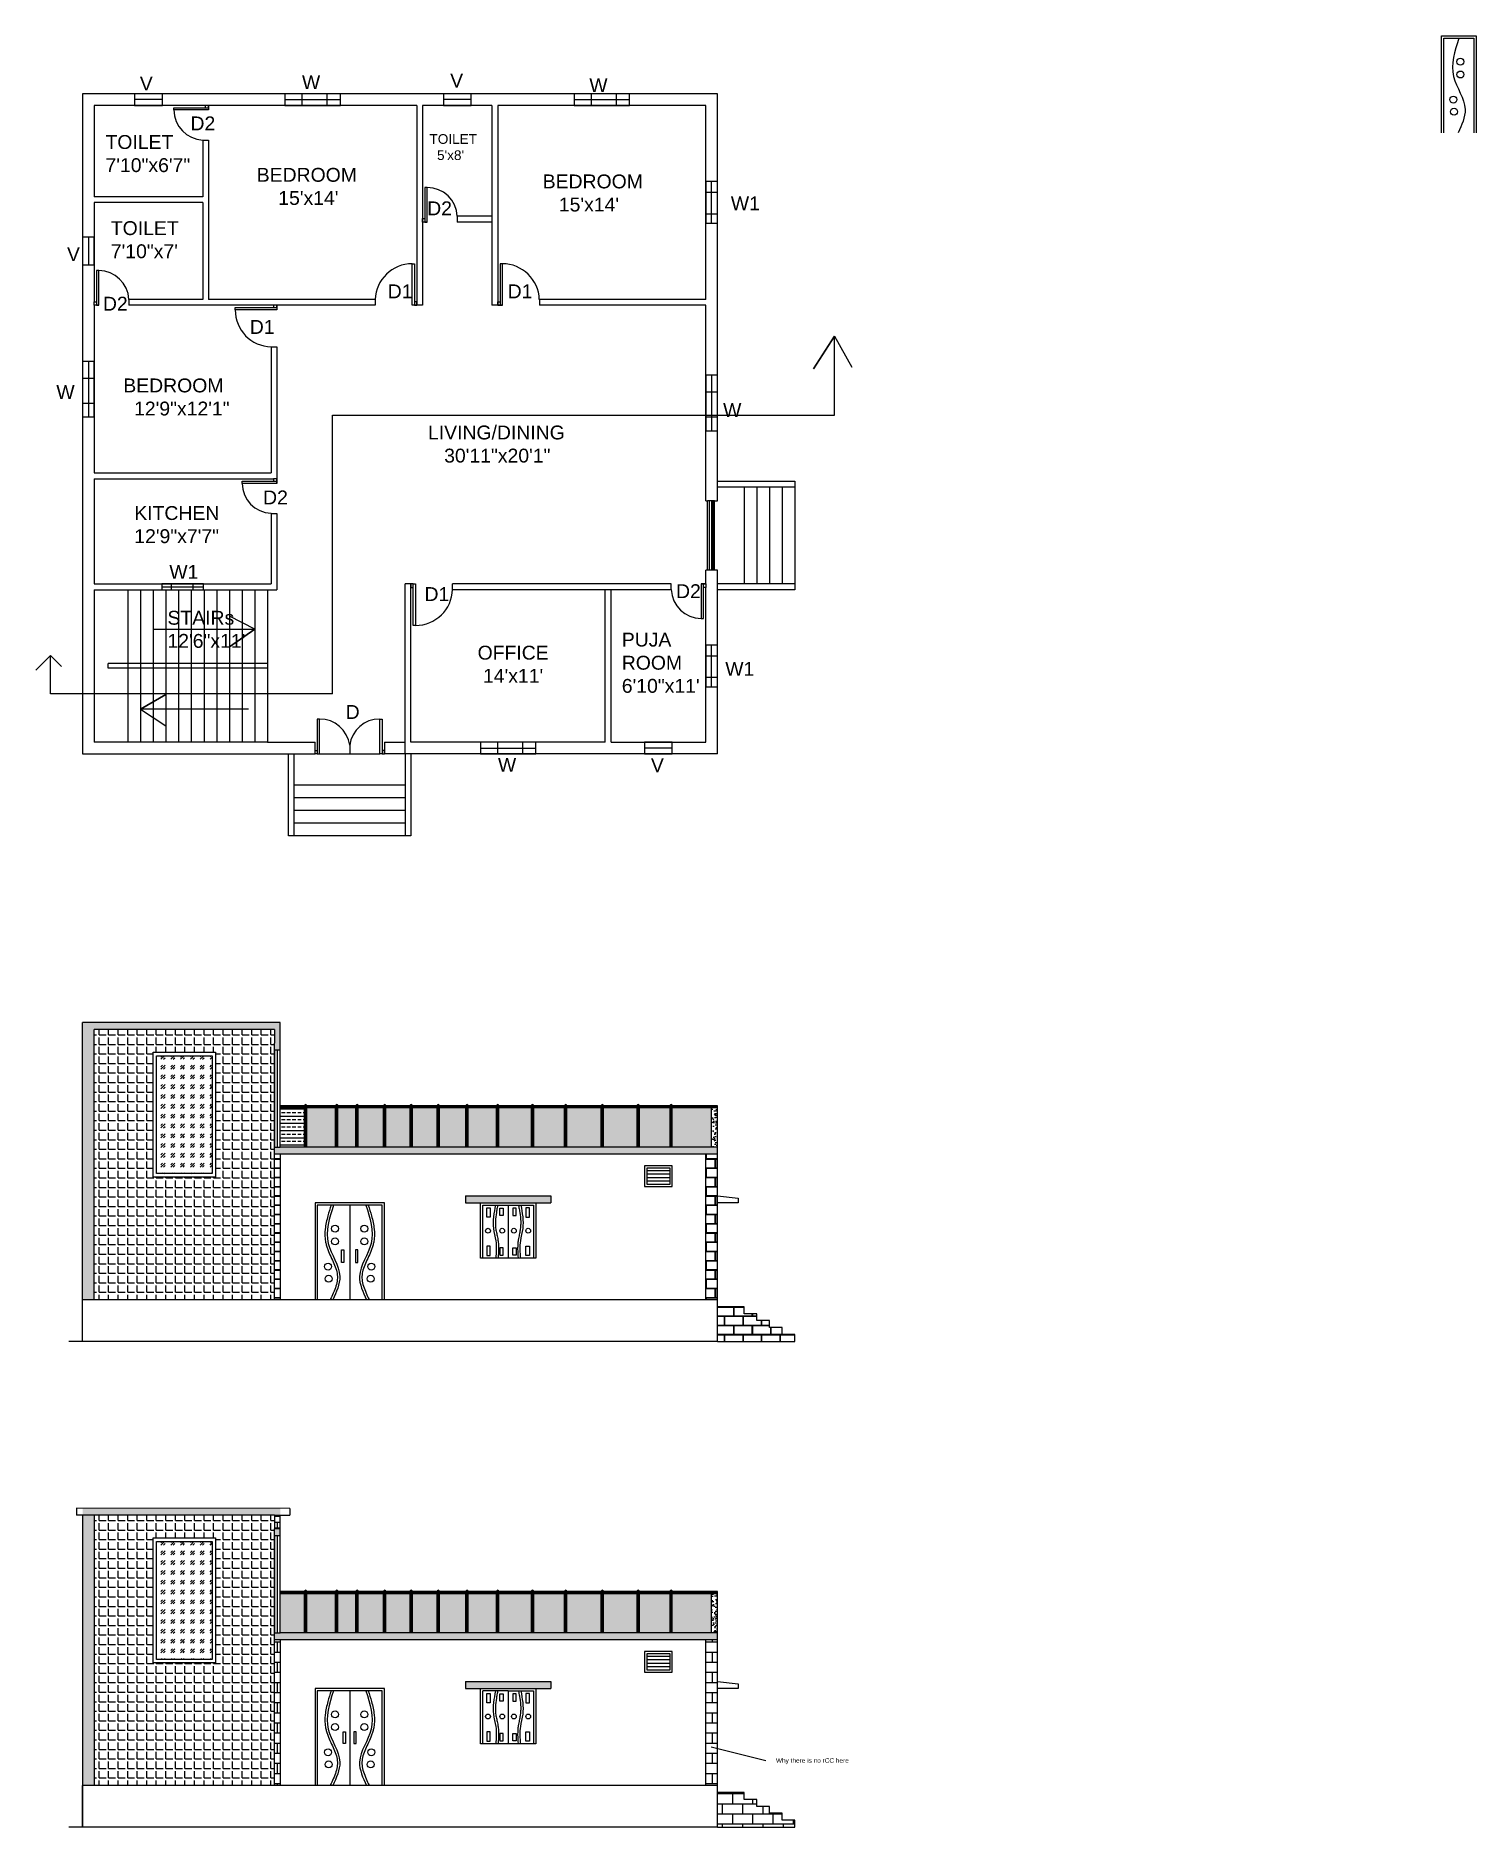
# Model space of a CAD drawing. Header units: inches. Extents: x 36 to 1282, y -834 to 716.
import ezdxf

# ---------------------------------------------------------------- set-up
doc = ezdxf.new("R2010")
doc.units = ezdxf.units.IN
doc.header["$MEASUREMENT"] = 0
for name, color, linetype in [('D', 70, 'Continuous'), ('D1', 50, 'Continuous'), ('D2', 130, 'Continuous'), ('SectionCuttingLine', 243, 'Continuous'), ('V', 230, 'Continuous'), ('W', 30, 'Continuous'), ('W1', 20, 'Continuous')]:
    doc.layers.add(name, color=color, linetype=linetype)
doc.layers.add('Grill', color=7, linetype='Continuous', true_color=0x9aefc6)
doc.layers.add('Naming', color=7, linetype='Continuous', true_color=0x64c9b6)
doc.styles.get("Standard").update_dxf_attribs({"font": 'arial.ttf'})
doc.linetypes.add('ZIGZAG', pattern='A,0.0001,-0.2,[131,ltypeshp.shx,S=0.2,R=0,X=-0.2,Y=0],-0.4,[131,ltypeshp.shx,S=0.2,R=180,X=0.2,Y=0],-0.2', length=0.8001)
pattern_1 = [(50, (0, 0), (7.1726, -0.62752), [0.75, -8.25]), (355, (0, 0), (-1.387513, 7.52192), [0.6, -6.6]), (100.45144, (0.598, -0.052), (5.78509, 6.8944), [0.6374, -7.01142]), (46.1842, (0, 2), (10.67241, -1.65519), [1.125, -12.375]), (96.6356, (0.889, 1.862), (9.34662, 9.74119), [0.9561, -10.51714]), (351.1842, (0, 2), (9.34662, 9.74119), [0.9, -9.9]), (21, (1, 1.5), (5.96907, -4.02619), [0.75, -8.25]), (326, (1, 1.5), (2.433153, 7.2515), [0.6, -6.6]), (71.45144, (1.4974, 1.1645), (8.402224, 3.22531), [0.6374, -7.01142]), (37.5, (0, 0), (0.1215986, 3.3289385), [0, -6.52, 0, -6.7, 0, -6.625]), (7.5, (0, 0), (2.630695, 3.944117), [0, -3.82, 0, -6.37, 0, -2.525]), (327.5, (-2.23, 0), (5.338224, -0.225549), [0, -2.5, 0, -7.8, 0, -10.35]), (317.5, (-3.23, 0), (5.831862, 1.00105), [0, -3.25, 0, -5.18, 0, -7.35])]

msp = doc.modelspace()

# ---------------------------------------------------------------- hatches: boundary and pattern name
h = msp.add_hatch()
h.set_pattern_fill('AR-CONC', color=256)
h.set_pattern_definition(pattern_1)
h.paths.add_polyline_path([(247.5, -137.8), (86.5, -137.8), (76.5, -137.8), (76.5, -377.8), (86.5, -377.8), (86.5, -143.8), (242.5, -143.8), (242.5, -155.8), (247.5, -155.8)])
h.paths.add_polyline_path([(247.5, -155.8), (242.5, -155.8), (242.5, -161.8), (247.5, -161.8)], flags=17)
h.paths.add_polyline_path([(481.4, -287.8), (407.5, -287.8), (407.5, -293.8), (481.4, -293.8)], flags=17)
h.paths.add_polyline_path([(242.5, -251.8), (625.5, -251.8), (625.5, -245.8), (247.5, -245.8), (242.5, -245.8)])
h = msp.add_hatch()
h.set_pattern_fill('ANGLE', color=256, scale=30)
h.set_pattern_definition([(0, (0, 0), (0, 8.25), [6, -2.25]), (90, (0, 0), (-8.25, 5e-16), [6, -2.25])])
h.paths.add_polyline_path([(242.5, -155.8), (242.5, -143.8), (86.5, -143.8), (86.5, -377.8), (242.5, -377.8)])
h.paths.add_polyline_path([(191.5, -271.6), (137.5, -271.6), (137.5, -163.6), (191.5, -163.6)], flags=16)
h.paths.add_polyline_path([(188.5, -268.6), (140.5, -268.6), (140.5, -166.6), (188.5, -166.6)], flags=0)
h = msp.add_hatch()
h.set_pattern_fill('GOST_GLASS', color=256)
h.set_pattern_definition([(45, (0, 0), (8.48528, 0), [5, -7]), (45, (2.1213, 0), (8.48528, 0), [2, -10]), (45, (0, 2.1213), (8.48528, 0), [2, -10])])
h.paths.add_polyline_path([(188.5, -166.6), (140.5, -166.6), (140.5, -268.6), (188.5, -268.6)])
h = msp.add_hatch()
h.set_pattern_fill('BRASS', color=256, scale=25)
h.paths.add_polyline_path([(268.4, -211.8), (247.5, -211.8), (247.5, -245.8), (268.4, -245.8)])
h = msp.add_hatch()
h.set_pattern_fill('BRASS', color=256, scale=25)
h.paths.add_polyline_path([(295.3, -211.8), (270.4, -211.8), (270.4, -245.8), (295.3, -245.8)])
h.paths.add_polyline_path([(312.9, -211.8), (297.3, -211.8), (297.3, -245.8), (312.9, -245.8)])
h.paths.add_polyline_path([(336.8, -211.8), (314.9, -211.8), (314.9, -245.8), (336.8, -245.8)])
h.paths.add_polyline_path([(359.7, -211.8), (338.8, -211.8), (338.8, -245.8), (359.7, -245.8)])
h.paths.add_polyline_path([(383.1, -211.8), (361.7, -211.8), (361.7, -245.8), (383.1, -245.8)])
h.paths.add_polyline_path([(408, -211.8), (385.1, -211.8), (385.1, -245.8), (408, -245.8)])
h.paths.add_polyline_path([(434.5, -211.8), (410, -211.8), (410, -245.8), (434.5, -245.8)])
h.paths.add_polyline_path([(464.6, -211.8), (436.5, -211.8), (436.5, -245.8), (464.6, -245.8)])
h.paths.add_polyline_path([(493.3, -211.8), (466.6, -211.8), (466.6, -245.8), (493.3, -245.8)])
h.paths.add_polyline_path([(525, -211.8), (495.3, -211.8), (495.3, -245.8), (525, -245.8)])
h.paths.add_polyline_path([(556, -211.8), (527, -211.8), (527, -245.8), (556, -245.8)])
h.paths.add_polyline_path([(584.5, -211.8), (558, -211.8), (558, -245.8), (584.5, -245.8)])
h.paths.add_polyline_path([(620.5, -211.8), (586.5, -211.8), (586.5, -245.8), (620.5, -245.8)])
h.paths.add_polyline_path([(268.4, -632), (247.5, -632), (247.5, -666), (268.4, -666)])
h.paths.add_polyline_path([(295.3, -632), (270.4, -632), (270.4, -666), (295.3, -666)])
h.paths.add_polyline_path([(312.9, -632), (297.3, -632), (297.3, -666), (312.9, -666)])
h.paths.add_polyline_path([(336.8, -632), (314.9, -632), (314.9, -666), (336.8, -666)])
h.paths.add_polyline_path([(359.7, -632), (338.8, -632), (338.8, -666), (359.7, -666)])
h.paths.add_polyline_path([(383.1, -632), (361.7, -632), (361.7, -666), (383.1, -666)])
h.paths.add_polyline_path([(408, -632), (385.1, -632), (385.1, -666), (408, -666)])
h.paths.add_polyline_path([(434.5, -632), (410, -632), (410, -666), (434.5, -666)])
h.paths.add_polyline_path([(464.6, -632), (436.5, -632), (436.5, -666), (464.6, -666)])
h.paths.add_polyline_path([(493.3, -632), (466.6, -632), (466.6, -666), (493.3, -666)])
h.paths.add_polyline_path([(525, -632), (495.3, -632), (495.3, -666), (525, -666)])
h.paths.add_polyline_path([(556, -632), (527, -632), (527, -666), (556, -666)])
h.paths.add_polyline_path([(584.5, -632), (558, -632), (558, -666), (584.5, -666)])
h.paths.add_polyline_path([(620.5, -632), (586.5, -632), (586.5, -666), (620.5, -666)])
h = msp.add_hatch()
h.set_pattern_fill('AR-CONC', color=256)
h.set_pattern_definition(pattern_1)
h.paths.add_polyline_path([(625.5, -211.8), (620.5, -211.8), (620.5, -245.8), (625.5, -245.8)])
h = msp.add_hatch()
h.set_pattern_fill('AR-B816C', color=256)
h.paths.add_polyline_path([(247.5, -251.8), (242.5, -251.8), (242.5, -377.8), (247.5, -377.8)])
h.paths.add_polyline_path([(659.5, -389.8), (648.5, -389.8), (648.5, -383.8), (625.5, -383.8), (625.5, -413.8), (692.5, -413.8), (692.5, -407.8), (681.5, -407.8), (681.5, -401.8), (670.5, -401.8), (670.5, -395.8), (659.5, -395.8)])
h.paths.add_polyline_path([(625.5, -251.8), (615.5, -251.8), (615.5, -377.8), (625.5, -377.8)])
h = msp.add_hatch()
h.set_pattern_fill('AR-CONC', color=256)
h.set_pattern_definition([(50, (0, -420.206), (7.1726, -0.62752), [0.75, -8.25]), (355, (0, -420.206), (-1.38751, 7.52192), [0.6, -6.6]), (100.4514, (0.598, -420.258), (5.78509, 6.8944), [0.6374, -7.01142]), (46.1842, (0, -418.206), (10.67241, -1.65519), [1.125, -12.375]), (96.6356, (0.889, -418.344), (9.34662, 9.74119), [0.9561, -10.51714]), (351.1842, (0, -418.206), (9.34662, 9.74119), [0.9, -9.9]), (21, (1, -418.706), (5.96907, -4.02619), [0.75, -8.25]), (326, (1, -418.706), (2.43315, 7.2515), [0.6, -6.6]), (71.4514, (1.4974, -419.0414), (8.402224, 3.22531), [0.6374, -7.01142]), (37.5, (0, -420.206), (0.121599, 3.3289385), [0, -6.52, 0, -6.7, 0, -6.625]), (7.5, (0, -420.206), (2.630695, 3.944117), [0, -3.82, 0, -6.37, 0, -2.525]), (327.5, (-2.23, -420.206), (5.338224, -0.225549), [0, -2.5, 0, -7.8, 0, -10.35]), (317.5, (-3.23, -420.206), (5.831862, 1.00105), [0, -3.25, 0, -5.18, 0, -7.35])])
h.paths.add_polyline_path([(247.5, -576), (242.5, -576), (242.5, -582), (247.5, -582)], flags=17)
h.paths.add_polyline_path([(481.4, -708), (407.5, -708), (407.5, -714), (481.4, -714)], flags=17)
h.paths.add_polyline_path([(242.5, -672), (625.5, -672), (625.5, -666), (247.5, -666), (242.5, -666)])
h.paths.add_polyline_path([(86.5, -564), (247.5, -564), (247.5, -558), (86.5, -558), (76.5, -558), (76.5, -798), (86.5, -798)])
h = msp.add_hatch()
h.set_pattern_fill('ANGLE', color=256, scale=30)
h.set_pattern_definition([(0, (0, -420.206), (0, 8.25), [6, -2.25]), (90, (0, -420.206), (-8.25, 5e-16), [6, -2.25])])
h.paths.add_polyline_path([(242.5, -576), (242.5, -564), (86.5, -564), (86.5, -798), (242.5, -798)])
h.paths.add_polyline_path([(191.5, -691.8), (137.5, -691.8), (137.5, -583.8), (191.5, -583.8)], flags=16)
h.paths.add_polyline_path([(188.5, -688.8), (140.5, -688.8), (140.5, -586.8), (188.5, -586.8)], flags=0)
h = msp.add_hatch()
h.set_pattern_fill('BRICK', color=256, scale=20)
h.paths.add_polyline_path([(242.5, -576), (247.5, -576), (247.5, -564), (242.5, -564)])
h = msp.add_hatch()
h.set_pattern_fill('GOST_GLASS', color=256)
h.set_pattern_definition([(45, (0, -420.206), (8.48528, 0), [5, -7]), (45, (2.1213, -420.206), (8.48528, 0), [2, -10]), (45, (0, -418.0846), (8.48528, 0), [2, -10])])
h.paths.add_polyline_path([(188.5, -586.8), (140.5, -586.8), (140.5, -688.8), (188.5, -688.8)])
h = msp.add_hatch()
h.set_pattern_fill('AR-CONC', color=256)
h.set_pattern_definition(pattern_1)
h.paths.add_polyline_path([(625.5, -632), (620.5, -632), (620.5, -666), (625.5, -666)])
h = msp.add_hatch()
h.set_pattern_fill('BRICK', color=256, scale=35)
h.paths.add_polyline_path([(670.5, -816), (659.5, -816), (659.5, -810), (648.5, -810), (648.5, -804), (625.5, -804), (625.5, -834), (692.5, -834), (692.5, -828), (681.5, -828), (681.5, -822), (670.5, -822)])
h.paths.add_polyline_path([(247.5, -672), (242.5, -672), (242.5, -798), (247.5, -798)])
h = msp.add_hatch()
h.set_pattern_fill('BRICK', color=256, scale=35)
h.paths.add_polyline_path([(625.5, -672), (615.5, -672), (615.5, -798), (625.5, -798)])

# ---------------------------------------------------------------- linework, layer by layer
for p, q in [((1251.7, 631.8), (1251.7, 715.8)), ((1251.7, 715.8), (1281.7, 715.8)), ((1253.7, 631.8), (1253.7, 713.8)), ((1253.7, 713.8), (1279.7, 713.8)), ((1279.7, 713.8), (1279.7, 631.8)), ((1281.7, 715.8), (1281.7, 631.8)), ((625.5, 665.6), (76.5, 665.6)), ((76.5, 665.6), (76.5, 94.6)), ((182.5, 655.6), (86.5, 655.6)), ((86.5, 655.6), (86.5, 576.6)), ((365.5, 655.6), (185.5, 655.6)), ((185.5, 655.6), (185.5, 651.6)), ((365.5, 655.6), (365.5, 482.6)), ((430.5, 655.6), (370.5, 655.6)), ((370.5, 655.6), (370.5, 482.6)), ((430.5, 655.6), (430.5, 482.6)), ((615.5, 655.6), (435.5, 655.6)), ((435.5, 655.6), (435.5, 482.6)), ((615.5, 487.6), (615.5, 655.6)), ((625.5, 313.6), (625.5, 665.6)), ((180.5, 625.6), (180.5, 576.6)), ((180.5, 625.6), (185.5, 625.6)), ((185.5, 625.6), (185.5, 487.6)), ((180.5, 576.6), (86.5, 576.6)), ((180.5, 571.6), (86.5, 571.6)), ((86.5, 571.6), (86.5, 485.6)), ((180.5, 571.6), (180.5, 487.6)), ((430.5, 559.6), (400.5, 559.6)), ((400.5, 559.6), (400.5, 554.6)), ((374.5, 554.6), (370.5, 554.6)), ((430.5, 554.6), (400.5, 554.6)), ((90.5, 482.6), (86.5, 482.6)), ((86.5, 482.6), (86.5, 337.6)), ((180.5, 487.6), (116.5, 487.6)), ((116.5, 487.6), (116.5, 482.6)), ((241.5, 482.6), (116.5, 482.6)), ((329.5, 487.6), (185.5, 487.6)), ((329.5, 482.6), (244.5, 482.6)), ((244.5, 482.6), (244.5, 478.6)), ((329.5, 487.6), (329.5, 482.6)), ((370.5, 482.6), (361.5, 482.6)), ((439.5, 482.6), (430.5, 482.6)), ((615.5, 487.6), (471.5, 487.6)), ((471.5, 487.6), (471.5, 482.6)), ((615.5, 482.6), (471.5, 482.6)), ((615.5, 313.6), (615.5, 482.6)), ((239.5, 446.6), (239.5, 337.6)), ((239.5, 446.6), (244.5, 446.6)), ((244.5, 446.6), (244.5, 328.6)), ((86.5, 337.6), (239.5, 337.6)), ((86.5, 332.6), (86.5, 241.6)), ((86.5, 332.6), (241.5, 332.6)), ((625.5, 330.6), (692.5, 330.6)), ((625.5, 313.6), (625.5, 325.6)), ((625.5, 325.6), (692.5, 325.6)), ((648.5, 325.6), (648.5, 241.6)), ((659.5, 325.6), (659.5, 241.6)), ((670.5, 325.6), (670.5, 241.6)), ((681.5, 325.6), (681.5, 241.6)), ((692.5, 330.6), (692.5, 236.6)), ((615.5, 313.6), (616.9, 313.6)), ((623.1, 313.6), (625.5, 313.6)), ((239.5, 302.6), (239.5, 241.6)), ((239.5, 302.6), (244.5, 302.6)), ((244.5, 302.6), (244.5, 236.6)), ((615.5, 241.6), (615.5, 253.6)), ((616.9, 253.6), (615.5, 253.6)), ((625.5, 253.6), (623.1, 253.6)), ((625.5, 94.6), (625.5, 253.6)), ((625.5, 241.6), (625.5, 253.6)), ((86.5, 241.6), (239.5, 241.6)), ((86.5, 236.6), (86.5, 104.6)), ((86.5, 236.6), (244.5, 236.6)), ((115.5, 236.6), (115.5, 104.6)), ((126.5, 236.6), (126.5, 104.6)), ((137.5, 236.6), (137.5, 104.6)), ((148.5, 236.6), (148.5, 104.6)), ((159.5, 236.6), (159.5, 104.6)), ((170.5, 236.6), (170.5, 104.6)), ((181.5, 236.6), (181.5, 104.6)), ((192.5, 236.6), (192.5, 104.6)), ((203.5, 236.6), (203.5, 104.6)), ((214.5, 236.6), (214.5, 104.6)), ((225.5, 236.6), (225.5, 104.6)), ((236.5, 236.6), (236.5, 104.6)), ((355.5, 94.6), (355.5, 241.6)), ((360.5, 241.6), (355.5, 241.6)), ((360.5, 104.6), (360.5, 241.6)), ((585.5, 241.6), (396.5, 241.6)), ((396.5, 236.6), (396.5, 241.6)), ((585.5, 236.6), (396.5, 236.6)), ((528.5, 104.6), (528.5, 236.6)), ((533.5, 104.6), (533.5, 236.6)), ((585.5, 236.6), (585.5, 241.6)), ((615.5, 241.6), (611.5, 241.6)), ((615.5, 104.6), (615.5, 238.6)), ((692.5, 241.6), (625.5, 241.6)), ((692.5, 236.6), (625.5, 236.6)), ((137.5, 202.4), (137.5, 202.4)), ((137.5, 202.4), (225.5, 202.4)), ((225.5, 202.4), (203.5, 213.7)), ((225.5, 202.4), (203.5, 187.2)), ((203.5, 187.2), (225.5, 202.4)), ((98.6, 168.6), (98.6, 172.6)), ((115.5, 172.6), (98.7, 172.6)), ((236.5, 172.6), (115.5, 172.6)), ((115.5, 168.6), (98.6, 168.6)), ((236.5, 168.6), (115.5, 168.6)), ((126.5, 133.2), (148.5, 145.9)), ((148.5, 145.9), (126.5, 133.2)), ((220, 133.2), (126.5, 133.2)), ((126.5, 133.2), (148.5, 118.9)), ((76.5, 94.6), (277.5, 94.6)), ((236.5, 104.6), (86.5, 104.6)), ((236.5, 104.6), (277.5, 104.6)), ((254.5, 23.6), (254.5, 94.6)), ((259.5, 23.6), (259.5, 94.6)), ((277.5, 94.6), (277.5, 104.6)), ((337.5, 104.6), (355.5, 104.6)), ((337.5, 104.6), (337.5, 94.6)), ((625.5, 94.6), (337.5, 94.6)), ((355.5, 94.6), (355.5, 23.6)), ((528.5, 104.6), (360.5, 104.6)), ((360.5, 94.6), (360.5, 23.6)), ((533.5, 104.6), (615.5, 104.6)), ((355.5, 67.6), (259.5, 67.6)), ((355.5, 56.6), (259.5, 56.6)), ((355.5, 45.6), (259.5, 45.6)), ((355.5, 34.6), (259.5, 34.6)), ((360.5, 23.6), (254.5, 23.6)), ((76.5, -413.8), (76.5, -137.8)), ((86.5, -137.8), (76.5, -137.8)), ((76.5, -413.8), (76.5, -137.8)), ((247.5, -137.8), (86.5, -137.8)), ((247.5, -161.8), (247.5, -137.8)), ((86.5, -377.8), (86.5, -143.8)), ((242.5, -143.8), (86.5, -143.8)), ((242.5, -143.8), (242.5, -155.8)), ((242.5, -377.8), (242.5, -155.8)), ((625.5, -209.8), (247.5, -209.8)), ((625.5, -210.8), (247.5, -210.8)), ((625.5, -211.8), (247.5, -211.8)), ((620.5, -245.8), (620.5, -209.8)), ((625.5, -413.8), (625.5, -209.8)), ((625.5, -245.8), (247.5, -245.8)), ((625.5, -251.8), (242.5, -251.8)), ((247.5, -251.8), (247.5, -377.8)), ((615.5, -377.8), (615.5, -251.8)), ((625.5, -287.8), (643.5, -289.8)), ((643.5, -293.8), (625.5, -293.8)), ((643.5, -289.8), (643.5, -293.8)), ((625.5, -377.8), (76.5, -377.8)), ((247.5, -377.8), (242.5, -377.8)), ((76.5, -413.8), (64.5, -413.8)), ((625.5, -413.8), (76.5, -413.8)), ((255.6, -558.2), (71.2, -557.9)), ((71.2, -557.9), (71.2, -564)), ((242.5, -564), (71.2, -564)), ((76.5, -564), (76.5, -834)), ((86.5, -564), (86.5, -798)), ((242.5, -564), (242.5, -576)), ((242.5, -564), (255.6, -564)), ((247.5, -558.1), (247.5, -558)), ((247.5, -582), (247.5, -564)), ((255.6, -558.2), (255.6, -564)), ((242.5, -798), (242.5, -576)), ((247.5, -576), (242.5, -576)), ((247.5, -582), (247.5, -576)), ((625.5, -630), (247.5, -630)), ((625.5, -630), (247.5, -630)), ((625.5, -631), (247.5, -631)), ((625.5, -632), (247.5, -632)), ((620.5, -666), (620.5, -630)), ((625.5, -834), (625.5, -630)), ((625.5, -834), (625.5, -630)), ((625.5, -666), (247.5, -666)), ((625.5, -672), (242.5, -672)), ((247.5, -672), (247.5, -798)), ((615.5, -798), (615.5, -672)), ((625.5, -708), (643.5, -710)), ((643.5, -710), (643.5, -714)), ((643.5, -714), (625.5, -714)), ((620.2, -764.4), (667.3, -776.3)), ((76.5, -834), (76.5, -798)), ((625.5, -798), (76.5, -798)), ((247.5, -798), (242.5, -798)), ((76.5, -834), (64.5, -834)), ((625.5, -834), (76.5, -834)), ((625.5, -834), (637.5, -834))]:
    msp.add_line(p, q)
at = {"linetype": 'ZIGZAG'}
msp.add_line((618.4, 253.6), (618.4, 253.6), dxfattribs=at)
at = {"color": 40, "true_color": 0xf8d731}
for p, q in [((247.5, -161.8), (242.5, -161.8)), ((242.5, -161.8), (242.5, -245.8)), ((247.5, -245.8), (247.5, -161.8)), ((242.5, -245.8), (247.5, -245.8)), ((564.5, -263.8), (564.5, -277.8)), ((584.5, -263.8), (564.5, -263.8)), ((564.5, -265.8), (584.5, -265.8)), ((564.5, -268.8), (584.5, -268.8)), ((564.5, -271.8), (584.5, -271.8)), ((564.5, -274.8), (584.5, -274.8)), ((564.5, -277.8), (584.5, -277.8)), ((584.5, -277.8), (584.5, -263.8)), ((337.5, -293.8), (277.5, -293.8)), ((277.5, -293.8), (277.5, -377.8)), ((337.5, -377.8), (337.5, -293.8)), ((407.5, -287.8), (481.4, -287.8)), ((407.5, -287.8), (407.5, -293.8)), ((407.5, -293.8), (481.4, -293.8)), ((420.5, -341.8), (420.5, -293.8)), ((420.5, -293.8), (468.5, -293.8)), ((420.5, -341.8), (420.5, -293.8)), ((468.5, -293.8), (468.5, -341.8)), ((468.5, -293.8), (468.5, -341.8)), ((481.4, -287.8), (481.4, -293.8)), ((279.5, -295.8), (279.5, -377.8)), ((307.5, -295.8), (279.5, -295.8)), ((335.5, -295.8), (307.5, -295.8)), ((307.5, -295.8), (307.5, -377.8)), ((335.5, -377.8), (335.5, -295.8)), ((422.5, -295.8), (466.5, -295.8)), ((422.5, -341.8), (422.5, -295.8)), ((422.5, -341.8), (422.5, -295.8)), ((444.5, -295.8), (444.5, -341.8)), ((444.5, -295.8), (444.5, -341.8)), ((466.5, -295.8), (466.5, -341.8)), ((466.5, -295.8), (466.5, -341.8)), ((468.5, -341.8), (420.5, -341.8)), ((468.5, -341.8), (420.5, -341.8)), ((247.5, -582), (242.5, -582)), ((242.5, -582), (242.5, -666)), ((247.5, -666), (247.5, -582)), ((242.5, -666), (247.5, -666)), ((564.5, -684), (564.5, -698)), ((584.5, -684), (564.5, -684)), ((564.5, -686), (584.5, -686)), ((564.5, -689), (584.5, -689)), ((564.5, -692), (584.5, -692)), ((564.5, -695), (584.5, -695)), ((584.5, -698), (584.5, -684)), ((407.5, -708), (481.4, -708)), ((407.5, -708), (407.5, -714)), ((481.4, -708), (481.4, -714)), ((564.5, -698), (584.5, -698)), ((337.5, -714), (277.5, -714)), ((277.5, -714), (277.5, -798)), ((279.5, -716), (279.5, -798)), ((307.5, -716), (279.5, -716)), ((335.5, -716), (307.5, -716)), ((307.5, -716), (307.5, -798)), ((335.5, -798), (335.5, -716)), ((337.5, -798), (337.5, -714)), ((407.5, -714), (481.4, -714)), ((420.5, -762), (420.5, -714)), ((420.5, -714), (468.5, -714)), ((422.5, -762), (422.5, -716)), ((444.5, -716), (422.5, -716)), ((444.5, -716), (466.5, -716)), ((444.5, -716), (444.5, -762)), ((466.5, -716), (466.5, -762)), ((468.5, -714), (468.5, -762)), ((468.5, -762), (420.5, -762))]:
    msp.add_line(p, q, dxfattribs=at)
at = {"color": 1}
for p, q in [((245, -245.8), (245, -161.8)), ((245, -666), (245, -582))]:
    msp.add_line(p, q, dxfattribs=at)
at = {"color": 31, "true_color": 0xfecc66}
for p, q in [((268.4, -245.8), (268.4, -209.8)), ((269.4, -245.8), (269.4, -208.8)), ((270.4, -245.8), (270.4, -209.8)), ((295.3, -245.8), (295.3, -209.8)), ((296.3, -245.8), (296.3, -208.8)), ((297.3, -245.8), (297.3, -209.8)), ((312.9, -245.8), (312.9, -209.8)), ((313.9, -245.8), (313.9, -208.8)), ((314.9, -245.8), (314.9, -209.8)), ((336.8, -245.8), (336.8, -209.8)), ((337.8, -245.8), (337.8, -208.8)), ((338.8, -245.8), (338.8, -209.8)), ((359.7, -245.8), (359.7, -209.8)), ((360.7, -245.8), (360.7, -208.8)), ((361.7, -245.8), (361.7, -209.8)), ((383.1, -245.8), (383.1, -209.8)), ((384.1, -245.8), (384.1, -208.8)), ((385.1, -245.8), (385.1, -209.8)), ((408, -245.8), (408, -209.8)), ((409, -245.8), (409, -208.8)), ((410, -245.8), (410, -209.8)), ((434.5, -245.8), (434.5, -209.8)), ((435.5, -245.8), (435.5, -208.8)), ((436.5, -245.8), (436.5, -209.8)), ((464.6, -245.8), (464.6, -209.8)), ((465.6, -245.8), (465.6, -208.8)), ((466.6, -245.8), (466.6, -209.8)), ((493.3, -245.8), (493.3, -209.8)), ((494.3, -245.8), (494.3, -208.8)), ((495.3, -245.8), (495.3, -209.8)), ((525, -245.8), (525, -209.8)), ((526, -245.8), (526, -208.8)), ((527, -245.8), (527, -209.8)), ((556, -245.8), (556, -209.8)), ((557, -245.8), (557, -208.8)), ((558, -245.8), (558, -209.8)), ((584.5, -245.8), (584.5, -209.8)), ((585.5, -245.8), (585.5, -208.8)), ((586.5, -245.8), (586.5, -209.8)), ((268.4, -666), (268.4, -630)), ((269.4, -666), (269.4, -629)), ((270.4, -666), (270.4, -630)), ((295.3, -666), (295.3, -630)), ((296.3, -666), (296.3, -629)), ((297.3, -666), (297.3, -630)), ((312.9, -666), (312.9, -630)), ((313.9, -666), (313.9, -629)), ((314.9, -666), (314.9, -630)), ((336.8, -666), (336.8, -630)), ((337.8, -666), (337.8, -629)), ((338.8, -666), (338.8, -630)), ((359.7, -666), (359.7, -630)), ((360.7, -666), (360.7, -629)), ((361.7, -666), (361.7, -630)), ((383.1, -666), (383.1, -630)), ((384.1, -666), (384.1, -629)), ((385.1, -666), (385.1, -630)), ((408, -666), (408, -630)), ((409, -666), (409, -629)), ((410, -666), (410, -630)), ((434.5, -666), (434.5, -630)), ((435.5, -666), (435.5, -629)), ((436.5, -666), (436.5, -630)), ((464.6, -666), (464.6, -630)), ((465.6, -666), (465.6, -629)), ((466.6, -666), (466.6, -630)), ((493.3, -666), (493.3, -630)), ((494.3, -666), (494.3, -629)), ((495.3, -666), (495.3, -630)), ((525, -666), (525, -630)), ((526, -666), (526, -629)), ((527, -666), (527, -630)), ((556, -666), (556, -630)), ((557, -666), (557, -629)), ((558, -666), (558, -630)), ((584.5, -666), (584.5, -630)), ((585.5, -666), (585.5, -629)), ((586.5, -666), (586.5, -630))]:
    msp.add_line(p, q, dxfattribs=at)
at = {"color": 11, "true_color": 0xf27172}
for p, q in [((648.5, -383.8), (625.5, -383.8)), ((648.5, -389.8), (648.5, -383.8)), ((659.5, -389.8), (648.5, -389.8)), ((659.5, -395.8), (659.5, -389.8)), ((670.5, -395.8), (659.5, -395.8)), ((670.5, -401.8), (670.5, -395.8)), ((681.5, -401.8), (670.5, -401.8)), ((681.5, -407.8), (681.5, -401.8)), ((625.5, -413.8), (692.5, -413.8)), ((692.5, -407.8), (681.5, -407.8)), ((692.5, -413.8), (692.5, -407.8)), ((648.5, -804), (625.5, -804)), ((648.5, -810), (648.5, -804)), ((659.5, -810), (648.5, -810)), ((659.5, -816), (659.5, -810)), ((670.5, -816), (659.5, -816)), ((670.5, -822), (670.5, -816)), ((625.5, -834), (692.5, -834)), ((681.5, -822), (670.5, -822)), ((681.5, -828), (681.5, -822)), ((692.5, -828), (681.5, -828)), ((692.5, -834), (692.5, -828))]:
    msp.add_line(p, q, dxfattribs=at)
for points in [[(137.5, -163.6), (191.5, -163.6), (191.5, -271.6), (137.5, -271.6)], [(140.5, -166.6), (188.5, -166.6), (188.5, -268.6), (140.5, -268.6)], [(426, -298.1), (429.1, -298.1), (429.1, -306.2), (426, -306.2)], [(437.4, -298.4), (440.2, -298.4), (440.2, -304.7), (437.4, -304.7)], [(451.5, -298.4), (448.7, -298.4), (448.7, -304.7), (451.5, -304.7)], [(462.9, -298.1), (459.8, -298.1), (459.8, -306.2), (462.9, -306.2)], [(426, -339.5), (429.1, -339.5), (429.1, -331.4), (426, -331.4)], [(437.4, -339.2), (440.2, -339.2), (440.2, -332.9), (437.4, -332.9)], [(451.5, -339.2), (448.7, -339.2), (448.7, -332.9), (451.5, -332.9)], [(462.9, -339.5), (459.8, -339.5), (459.8, -331.4), (462.9, -331.4)], [(137.5, -583.8), (191.5, -583.8), (191.5, -691.8), (137.5, -691.8)], [(140.5, -586.8), (188.5, -586.8), (188.5, -688.8), (140.5, -688.8)], [(426, -718.3), (429.1, -718.3), (429.1, -726.4), (426, -726.4)], [(437.4, -718.6), (440.2, -718.6), (440.2, -724.9), (437.4, -724.9)], [(451.5, -718.6), (448.7, -718.6), (448.7, -724.9), (451.5, -724.9)], [(462.9, -718.3), (459.8, -718.3), (459.8, -726.4), (462.9, -726.4)], [(426, -759.7), (429.1, -759.7), (429.1, -751.6), (426, -751.6)], [(437.4, -759.4), (440.2, -759.4), (440.2, -753.1), (437.4, -753.1)], [(451.5, -759.4), (448.7, -759.4), (448.7, -753.1), (451.5, -753.1)], [(462.9, -759.7), (459.8, -759.7), (459.8, -751.6), (462.9, -751.6)]]:
    msp.add_lwpolyline(points, close=True)
at = {"color": 40, "true_color": 0xf8d731}
for points in [[(562.5, -261.8), (562.5, -279.8), (586.5, -279.8), (586.5, -261.8), (574.5, -261.8)], [(562.5, -682), (562.5, -700), (586.5, -700), (586.5, -682), (574.5, -682)]]:
    msp.add_lwpolyline(points, close=True, dxfattribs=at)
at = {"color": 32, "true_color": 0xcd6928}
for points in [[(300.3, -334.6), (302.4, -334.6), (302.4, -345.4), (300.3, -345.4)], [(314.6, -334.6), (312.5, -334.6), (312.5, -345.4), (314.6, -345.4)], [(301.9, -751.5), (303.9, -751.5), (303.9, -761.7), (301.9, -761.7)], [(313, -751.5), (311, -751.5), (311, -761.7), (313, -761.7)]]:
    msp.add_lwpolyline(points, close=True, dxfattribs=at)
for centre, radius in [((1268, 693.4), 3), ((1268, 682.3), 3), ((1262, 660.6), 3), ((1262.5, 650.1), 3), ((427.1, -318), 2.09), ((439.4, -318), 2.09), ((449.5, -318), 2.09), ((461.9, -318), 2.09), ((427.1, -738.2), 2.09), ((439.4, -738.2), 2.09), ((449.5, -738.2), 2.09), ((461.9, -738.2), 2.09)]:
    msp.add_circle(centre, radius)
at = {"color": 254, "true_color": 0xddb3d4}
for centre in [(294.8, -316.2), (294.8, -327.2), (320.1, -316.2), (320.1, -327.2), (288.8, -349), (326.1, -349), (289.3, -359.5), (325.7, -359.5), (294.8, -736.4), (320.1, -736.4), (294.8, -747.4), (320.1, -747.4), (288.8, -769.2), (326.1, -769.2), (289.3, -779.7), (325.7, -779.7)]:
    msp.add_circle(centre, 3, dxfattribs=at)
at = {"color": 31, "true_color": 0xfecc66}
for centre in [(269.4, -209.8), (296.3, -209.8), (313.9, -209.8), (337.8, -209.8), (360.7, -209.8), (384.1, -209.8), (409, -209.8), (435.5, -209.8), (465.6, -209.8), (494.3, -209.8), (526, -209.8), (557, -209.8), (585.5, -209.8), (269.4, -630), (296.3, -630), (313.9, -630), (337.8, -630), (360.7, -630), (384.1, -630), (409, -630), (435.5, -630), (465.6, -630), (494.3, -630), (526, -630), (557, -630), (585.5, -630)]:
    msp.add_ellipse(centre, major_axis=(1, 0), ratio=1, start_param=0, end_param=3.141593, dxfattribs=at)
msp.add_spline([(1266.7, 713.8), (1262.2, 680.5), (1272.1, 652.1), (1266, 631.8)], degree=3)
at = {"color": 254, "true_color": 0xddb3d4}
for points, knots in [([(291.4, -295.8), (290.4, -298.9), (289.4, -302), (287.6, -308.9), (286.7, -312.7), (285.9, -320.3), (286, -324.1), (286.9, -328.9), (287.1, -330), (287.8, -332.2), (288.1, -333.2), (289.3, -336.4), (290.2, -338.4), (292, -342.4), (293, -344.4), (294.7, -348.3), (295.4, -350.2), (296.5, -353.9), (296.8, -355.8), (296.9, -359.4), (296.7, -361.2), (295.9, -365), (295.3, -366.9), (293.8, -370.9), (292.9, -372.9), (291.6, -375.6), (291.3, -376.3), (291, -376.9), (291, -376.9), (291, -376.9), (291, -377), (290.8, -377.2), (290.7, -377.5), (290.6, -377.8)], [0.596251, 0.596251, 0.596251, 0.596251, 9.820615, 9.820615, 20.88218, 20.88218, 31.943745, 31.943745, 35.118098, 35.118098, 38.29245, 38.29245, 44.641154, 44.641154, 50.989858, 50.989858, 57.338563, 57.338563, 63.687267, 63.687267, 70.035972, 70.035972, 76.384676, 76.384676, 82.73338, 82.73338, 84.871174, 84.871174, 84.871174, 84.874777, 84.874777, 84.874777, 85.74676, 85.74676, 85.74676, 85.74676]), ([(323.6, -295.8), (324.5, -298.9), (325.5, -302), (327.4, -308.9), (328.2, -312.7), (329, -320.3), (329, -324.1), (328, -328.9), (327.8, -330), (327.2, -332.2), (326.8, -333.2), (325.6, -336.4), (324.7, -338.4), (322.9, -342.4), (321.9, -344.4), (320.3, -348.3), (319.5, -350.2), (318.4, -353.9), (318.1, -355.8), (318, -359.4), (318.2, -361.2), (319, -365), (319.7, -366.9), (321.2, -370.9), (322.1, -372.9), (323.3, -375.6), (323.6, -376.3), (323.9, -376.9), (323.9, -376.9), (323.9, -376.9), (323.9, -377), (324.1, -377.2), (324.2, -377.5), (324.3, -377.8)], [0.596251, 0.596251, 0.596251, 0.596251, 9.820615, 9.820615, 20.88218, 20.88218, 31.943745, 31.943745, 35.118098, 35.118098, 38.29245, 38.29245, 44.641154, 44.641154, 50.989858, 50.989858, 57.338563, 57.338563, 63.687267, 63.687267, 70.035972, 70.035972, 76.384676, 76.384676, 82.73338, 82.73338, 84.871174, 84.871174, 84.871174, 84.874777, 84.874777, 84.874777, 85.74676, 85.74676, 85.74676, 85.74676]), ([(435.5, -295.8), (435.5, -295.9), (435.5, -296), (435.4, -296.2), (435.4, -296.2), (435.4, -296.2), (435.4, -296.2), (435.3, -296.8), (435.2, -297.5), (434.8, -299.5), (434.6, -300.8), (434, -304.8), (433.6, -307.3), (433.5, -311), (433.5, -312.1), (433.6, -313.9), (433.6, -314.7), (433.8, -316.2), (433.9, -316.8), (434.1, -318.1), (434.3, -318.8), (434.7, -320.7), (435, -322.1), (435.4, -324.3), (435.6, -325.2), (435.8, -326.7), (435.9, -327.3), (436, -328.6), (436.1, -329.3), (436.2, -331.3), (436.2, -332.6), (436.1, -336.4), (436, -339), (435.8, -341.6), (435.8, -341.7), (435.8, -341.8)], [-0.362444, -0.362444, -0.362444, -0.362444, -0.002846, -0.002846, -0.002846, 0, 0, 0, 2.003473, 2.003473, 6.01042, 6.01042, 14.024314, 14.024314, 17.479052, 17.479052, 20.032428, 20.032428, 22.100454, 22.100454, 24.168481, 24.168481, 28.304535, 28.304535, 30.765372, 30.765372, 32.655504, 32.655504, 34.545636, 34.545636, 38.325901, 38.325901, 45.88643, 45.88643, 46.115658, 46.115658, 46.115658, 46.115658]), ([(453.4, -295.8), (453.5, -295.9), (453.5, -296), (453.5, -296.2), (453.5, -296.2), (453.5, -296.2), (453.5, -296.2), (453.6, -296.8), (453.7, -297.5), (454.1, -299.5), (454.3, -300.8), (455, -304.8), (455.3, -307.3), (455.4, -311), (455.4, -312.1), (455.3, -313.9), (455.3, -314.7), (455.1, -316.2), (455, -316.8), (454.8, -318.1), (454.7, -318.8), (454.3, -320.7), (454, -322.1), (453.5, -324.3), (453.4, -325.2), (453.1, -326.7), (453, -327.3), (452.9, -328.6), (452.9, -329.3), (452.8, -331.3), (452.7, -332.6), (452.8, -336.4), (453, -339), (453.1, -341.6), (453.1, -341.7), (453.1, -341.8)], [-0.362444, -0.362444, -0.362444, -0.362444, -0.002846, -0.002846, -0.002846, 0, 0, 0, 2.003473, 2.003473, 6.01042, 6.01042, 14.024314, 14.024314, 17.479052, 17.479052, 20.032428, 20.032428, 22.100454, 22.100454, 24.168481, 24.168481, 28.304535, 28.304535, 30.765372, 30.765372, 32.655504, 32.655504, 34.545636, 34.545636, 38.325901, 38.325901, 45.88643, 45.88643, 46.115658, 46.115658, 46.115658, 46.115658]), ([(291.4, -716), (290.4, -719.1), (289.4, -722.2), (287.6, -729.1), (286.7, -732.9), (285.9, -740.5), (286, -744.3), (286.9, -749.1), (287.1, -750.2), (287.8, -752.4), (288.1, -753.4), (289.3, -756.6), (290.2, -758.6), (292, -762.6), (293, -764.6), (294.7, -768.5), (295.4, -770.4), (296.5, -774.1), (296.8, -776), (296.9, -779.6), (296.7, -781.4), (295.9, -785.2), (295.3, -787.1), (293.8, -791.1), (292.9, -793.1), (291.6, -795.8), (291.3, -796.5), (291, -797.2), (291, -797.2), (291, -797.2), (291, -797.2), (290.8, -797.4), (290.7, -797.7), (290.6, -798)], [0.596251, 0.596251, 0.596251, 0.596251, 9.820615, 9.820615, 20.88218, 20.88218, 31.943745, 31.943745, 35.118098, 35.118098, 38.29245, 38.29245, 44.641154, 44.641154, 50.989858, 50.989858, 57.338563, 57.338563, 63.687267, 63.687267, 70.035972, 70.035972, 76.384676, 76.384676, 82.73338, 82.73338, 84.871174, 84.871174, 84.871174, 84.874777, 84.874777, 84.874777, 85.74676, 85.74676, 85.74676, 85.74676]), ([(323.6, -716), (324.5, -719.1), (325.5, -722.2), (327.4, -729.1), (328.2, -732.9), (329, -740.5), (329, -744.3), (328, -749.1), (327.8, -750.2), (327.2, -752.4), (326.8, -753.4), (325.6, -756.6), (324.7, -758.6), (322.9, -762.6), (321.9, -764.6), (320.3, -768.5), (319.5, -770.4), (318.4, -774.1), (318.1, -776), (318, -779.6), (318.2, -781.4), (319, -785.2), (319.7, -787.1), (321.2, -791.1), (322.1, -793.1), (323.3, -795.8), (323.6, -796.5), (323.9, -797.2), (323.9, -797.2), (323.9, -797.2), (323.9, -797.2), (324.1, -797.4), (324.2, -797.7), (324.3, -798)], [0.596251, 0.596251, 0.596251, 0.596251, 9.820615, 9.820615, 20.88218, 20.88218, 31.943745, 31.943745, 35.118098, 35.118098, 38.29245, 38.29245, 44.641154, 44.641154, 50.989858, 50.989858, 57.338563, 57.338563, 63.687267, 63.687267, 70.035972, 70.035972, 76.384676, 76.384676, 82.73338, 82.73338, 84.871174, 84.871174, 84.871174, 84.874777, 84.874777, 84.874777, 85.74676, 85.74676, 85.74676, 85.74676]), ([(435.5, -716), (435.5, -716.1), (435.5, -716.2), (435.4, -716.4), (435.4, -716.4), (435.4, -716.4), (435.4, -716.4), (435.3, -717), (435.2, -717.7), (434.8, -719.7), (434.6, -721), (434, -725), (433.6, -727.5), (433.5, -731.2), (433.5, -732.3), (433.6, -734.2), (433.6, -734.9), (433.8, -736.4), (433.9, -737), (434.1, -738.3), (434.3, -739), (434.7, -741), (435, -742.3), (435.4, -744.5), (435.6, -745.4), (435.8, -746.9), (435.9, -747.5), (436, -748.8), (436.1, -749.5), (436.2, -751.5), (436.2, -752.8), (436.1, -756.7), (436, -759.2), (435.8, -761.8), (435.8, -761.9), (435.8, -762)], [-0.362444, -0.362444, -0.362444, -0.362444, -0.002846, -0.002846, -0.002846, 0, 0, 0, 2.003473, 2.003473, 6.01042, 6.01042, 14.024314, 14.024314, 17.479052, 17.479052, 20.032428, 20.032428, 22.100454, 22.100454, 24.168481, 24.168481, 28.304535, 28.304535, 30.765372, 30.765372, 32.655504, 32.655504, 34.545636, 34.545636, 38.325901, 38.325901, 45.88643, 45.88643, 46.115658, 46.115658, 46.115658, 46.115658]), ([(453.4, -716), (453.5, -716.1), (453.5, -716.2), (453.5, -716.4), (453.5, -716.4), (453.5, -716.4), (453.5, -716.4), (453.6, -717), (453.7, -717.7), (454.1, -719.7), (454.3, -721), (455, -725), (455.3, -727.5), (455.4, -731.2), (455.4, -732.3), (455.3, -734.2), (455.3, -734.9), (455.1, -736.4), (455, -737), (454.8, -738.3), (454.7, -739), (454.3, -741), (454, -742.3), (453.5, -744.5), (453.4, -745.4), (453.1, -746.9), (453, -747.5), (452.9, -748.8), (452.9, -749.5), (452.8, -751.5), (452.7, -752.8), (452.8, -756.7), (453, -759.2), (453.1, -761.8), (453.1, -761.9), (453.1, -762)], [-0.362444, -0.362444, -0.362444, -0.362444, -0.002846, -0.002846, -0.002846, 0, 0, 0, 2.003473, 2.003473, 6.01042, 6.01042, 14.024314, 14.024314, 17.479052, 17.479052, 20.032428, 20.032428, 22.100454, 22.100454, 24.168481, 24.168481, 28.304535, 28.304535, 30.765372, 30.765372, 32.655504, 32.655504, 34.545636, 34.545636, 38.325901, 38.325901, 45.88643, 45.88643, 46.115658, 46.115658, 46.115658, 46.115658])]:
    msp.add_open_spline(points, degree=3, knots=knots, dxfattribs=at)
for points in [[(293.5, -295.8), (289, -329), (298.9, -357.5), (292.8, -377.8)], [(321.5, -295.8), (326, -329), (316, -357.5), (322.1, -377.8)], [(433.5, -295.8), (431.8, -316.1), (433.8, -326.7), (433.8, -341.8)], [(455.5, -295.8), (457.1, -316.1), (455.1, -326.7), (455.1, -341.8)], [(293.5, -716), (289, -749.3), (298.9, -777.7), (292.8, -798)], [(321.5, -716), (326, -749.3), (316, -777.7), (322.1, -798)], [(433.5, -716), (431.8, -736.3), (433.8, -746.9), (433.8, -762)], [(455.5, -716), (457.1, -736.3), (455.1, -746.9), (455.1, -762)]]:
    msp.add_spline(points, degree=3, dxfattribs=at)
at = {"layer": 'D'}
for p, q in [((277.5, 94.6), (277.5, 97.6)), ((277.5, 97.6), (279.5, 97.6)), ((279.5, 94.6), (277.5, 94.6)), ((281.5, 94.6), (333.5, 94.6)), ((307.5, 102.1), (307.5, 94.6)), ((337.5, 97.6), (335.5, 97.6)), ((335.5, 94.6), (337.5, 94.6)), ((337.5, 94.6), (337.5, 97.6))]:
    msp.add_line(p, q, dxfattribs=at)
for points in [[(279.5, 94.6), (281.5, 94.6), (281.5, 124.6), (279.5, 124.6)], [(335.5, 94.6), (333.5, 94.6), (333.5, 124.6), (335.5, 124.6)]]:
    msp.add_lwpolyline(points, close=True, dxfattribs=at)
for centre, start, end in [((281.5, 98.4), 8.1712, 90), ((333.5, 98.4), 90, 171.8288)]:
    msp.add_arc(centre, 26.3, start, end, dxfattribs=at)
at = {"layer": 'D1'}
for p, q in [((244.5, 482.6), (241.5, 482.6)), ((241.5, 482.6), (241.5, 480.6)), ((244.5, 480.6), (244.5, 482.6)), ((365.5, 485.6), (363.5, 485.6)), ((363.5, 482.6), (365.5, 482.6)), ((365.5, 482.6), (365.5, 485.6)), ((435.5, 482.6), (435.5, 485.6)), ((435.5, 485.6), (437.5, 485.6)), ((435.5, 482.6), (437.5, 482.6)), ((360.5, 241.6), (360.5, 238.6)), ((362.5, 241.6), (360.5, 241.6)), ((360.5, 238.6), (362.5, 238.6))]:
    msp.add_line(p, q, dxfattribs=at)
for points in [[(363.5, 482.6), (361.5, 482.6), (361.5, 518.6), (363.5, 518.6)], [(437.5, 482.6), (439.5, 482.6), (439.5, 518.6), (437.5, 518.6)], [(244.5, 480.6), (244.5, 478.6), (208.5, 478.6), (208.5, 480.6)], [(362.5, 241.6), (364.5, 241.6), (364.5, 205.6), (362.5, 205.6)]]:
    msp.add_lwpolyline(points, close=True, dxfattribs=at)
for centre, start, end in [((361.5, 486.6), 90, 178.1812), ((439.5, 486.6), 1.8188, 90), ((240.5, 478.6), 180, 268.1812), ((364.5, 237.7), 270, 358.1812)]:
    msp.add_arc(centre, 32, start, end, dxfattribs=at)
at = {"layer": 'D2'}
for p, q in [((185.5, 655.6), (182.5, 655.6)), ((182.5, 655.6), (182.5, 653.6)), ((185.5, 653.6), (185.5, 655.6)), ((370.5, 554.6), (370.5, 557.6)), ((370.5, 557.6), (372.5, 557.6)), ((372.5, 554.6), (370.5, 554.6)), ((86.5, 482.6), (86.5, 485.6)), ((86.5, 485.6), (88.5, 485.6)), ((88.5, 482.6), (86.5, 482.6)), ((244.5, 332.6), (241.5, 332.6)), ((241.5, 332.6), (241.5, 330.6)), ((244.5, 328.6), (244.5, 332.6)), ((611.5, 241.6), (615.5, 241.6)), ((615.5, 238.6), (613.5, 238.6)), ((615.5, 241.6), (615.5, 238.6))]:
    msp.add_line(p, q, dxfattribs=at)
for points in [[(185.5, 653.6), (185.5, 651.6), (155.5, 651.6), (155.5, 653.6)], [(372.5, 554.6), (374.5, 554.6), (374.5, 584.6), (372.5, 584.6)], [(88.5, 482.6), (90.5, 482.6), (90.5, 512.6), (88.5, 512.6)], [(244.5, 330.6), (244.5, 328.6), (214.5, 328.6), (214.5, 330.6)], [(613.5, 241.6), (611.5, 241.6), (611.5, 211.6), (613.5, 211.6)]]:
    msp.add_lwpolyline(points, close=True, dxfattribs=at)
for centre, radius, start, end in [((181.5, 651.6), 26, 180, 267.7534), ((374.5, 558.6), 26, 2.2466, 90), ((90.5, 486.6), 26, 2.2466, 90), ((240.4, 328.6), 25.9, 180, 267.9513), ((611.5, 237.7), 26, 182.2466, 270)]:
    msp.add_arc(centre, radius, start, end, dxfattribs=at)
at = {"layer": 'Grill'}
for p, q in [((616.9, 253.6), (616.9, 313.6)), ((623.1, 313.6), (616.9, 313.6)), ((618.4, 313.6), (618.4, 253.6)), ((621.6, 313.6), (621.6, 253.6)), ((623.1, 253.6), (623.1, 313.6)), ((623.1, 253.6), (616.9, 253.6))]:
    msp.add_line(p, q, dxfattribs=at)
at = {"layer": 'Grill', "linetype": 'ZIGZAG', "ltscale": 6}
msp.add_line((620.5, 313.6), (620.5, 253.6), dxfattribs=at)
at = {"layer": 'SectionCuttingLine'}
for p, q in [((726.8, 455.9), (708.7, 427.8)), ((708.7, 427.8), (726.8, 455.9)), ((726.8, 387.7), (726.8, 455.9)), ((726.8, 455.9), (741.6, 429)), ((292.7, 146.6), (292.7, 387.7)), ((292.7, 387.7), (726.8, 387.7)), ((48.6, 179.6), (36.1, 167)), ((36.1, 167), (48.6, 179.6)), ((48.6, 146.6), (48.6, 179.6)), ((48.6, 179.6), (58.2, 170)), ((292.7, 146.6), (48.6, 146.6))]:
    msp.add_line(p, q, dxfattribs=at)
at = {"layer": 'V'}
for p, q in [((145.5, 660.6), (121.5, 660.6)), ((412.5, 660.6), (388.5, 660.6)), ((81.5, 541.6), (81.5, 517.6)), ((586.5, 99.6), (562.5, 99.6))]:
    msp.add_line(p, q, dxfattribs=at)
for points in [[(121.5, 655.6), (145.5, 655.6), (145.5, 665.6), (121.5, 665.6)], [(388.5, 655.6), (412.5, 655.6), (412.5, 665.6), (388.5, 665.6)], [(86.5, 517.6), (86.5, 541.6), (76.5, 541.6), (76.5, 517.6)], [(562.5, 94.6), (586.5, 94.6), (586.5, 104.6), (562.5, 104.6)]]:
    msp.add_lwpolyline(points, close=True, dxfattribs=at)
at = {"layer": 'W'}
for p, q in [((251.5, 660.6), (299.5, 660.6)), ((266.2, 665.6), (266.2, 655.6)), ((287.8, 665.6), (287.8, 655.6)), ((501.5, 660.6), (549.5, 660.6)), ((516.2, 665.6), (516.2, 655.6)), ((537.8, 665.6), (537.8, 655.6)), ((81.5, 434), (81.5, 386)), ((86.5, 419.3), (76.5, 419.3)), ((620.5, 422.1), (620.5, 374.1)), ((625.5, 407.4), (615.5, 407.4)), ((86.5, 397.7), (76.5, 397.7)), ((625.5, 385.8), (615.5, 385.8)), ((420.5, 99.6), (468.5, 99.6)), ((435.2, 104.6), (435.2, 94.6)), ((456.8, 104.6), (456.8, 94.6))]:
    msp.add_line(p, q, dxfattribs=at)
for points in [[(251.5, 655.6), (299.5, 655.6), (299.5, 665.6), (251.5, 665.6)], [(501.5, 655.6), (549.5, 655.6), (549.5, 665.6), (501.5, 665.6)], [(76.5, 434), (76.5, 386), (86.5, 386), (86.5, 434)], [(615.5, 422.1), (615.5, 374.1), (625.5, 374.1), (625.5, 422.1)], [(420.5, 94.6), (468.5, 94.6), (468.5, 104.6), (420.5, 104.6)]]:
    msp.add_lwpolyline(points, close=True, dxfattribs=at)
at = {"layer": 'W1'}
for p, q in [((620.5, 553.6), (620.5, 589.6)), ((615.5, 580.5), (625.5, 580.5)), ((615.5, 561.9), (625.5, 561.9)), ((145, 239.1), (181, 239.1)), ((145, 236.6), (181, 236.6)), ((153.2, 241.6), (153.2, 236.6)), ((171.8, 241.6), (171.8, 236.6)), ((620.5, 152.6), (620.5, 188.6)), ((615.5, 179.5), (625.5, 179.5)), ((615.5, 160.9), (625.5, 160.9))]:
    msp.add_line(p, q, dxfattribs=at)
for points in [[(625.5, 553.6), (625.5, 589.6), (615.5, 589.6), (615.5, 553.6)], [(625.5, 152.6), (625.5, 188.6), (615.5, 188.6), (615.5, 152.6)]]:
    msp.add_lwpolyline(points, close=True, dxfattribs=at)
msp.add_lwpolyline([(181, 236.6), (181, 241.6), (145, 241.6), (145, 236.6)], dxfattribs=at)

# ---------------------------------------------------------------- texts
at = {"insert": (676.1, -774.3), "char_height": 4, "attachment_point": 1}
msp.add_mtext_dynamic_manual_height_columns('Why there is no rCC here', width=852.903, gutter_width=20, heights=[0], dxfattribs=at)
at = {"layer": 'D', "insert": (304, 136.8), "char_height": 12, "attachment_point": 1}
msp.add_mtext_dynamic_manual_height_columns('D', width=956.387, gutter_width=60, heights=[0], dxfattribs=at)
at = {"layer": 'D1', "char_height": 12, "attachment_point": 1}
for insert in [(340.4, 500.7), (444.1, 500.7), (221.1, 469.9), (372.2, 238.8)]:
    msp.add_mtext_dynamic_manual_height_columns('D1', width=956.387, gutter_width=60, heights=[0], dxfattribs=dict(at, insert=insert))
at = {"layer": 'D2', "char_height": 12, "attachment_point": 1}
for insert in [(169.8, 646), (374.5, 572.5), (94.1, 490), (232.6, 322.4), (589.7, 241.3)]:
    msp.add_mtext_dynamic_manual_height_columns('D2', width=956.387, gutter_width=60, heights=[0], dxfattribs=dict(at, insert=insert))
at = {"layer": 'Naming', "attachment_point": 1}
for s, width, gutter_width, insert, char_height in [('TOILET\\P7\'10"x6\'7"', 956.387, 60, (96.3, 629.9), 12), ("TOILET\\P  5'x8'", 669.471, 42, (376.5, 630.7), 8.4), ("BEDROOM\\P    15'x14'", 956.387, 60, (227.1, 601.5), 12), ("BEDROOM\\P   15'x14'", 956.387, 60, (474.4, 595.8), 12), ('TOILET\\P7\'10"x7\'', 956.387, 60, (100.9, 555.4), 12), ('BEDROOM\\P  12\'9"x12\'1"', 956.387, 60, (111.7, 419.3), 12), ('LIVING/DINING\\P   30\'11"x20\'1"', 956.387, 60, (375.2, 378.6), 12), ('KITCHEN\\P12\'9"x7\'7"', 956.387, 60, (121.2, 308.9), 12), ('STAIRs\\P12\'6"x11\'', 956.387, 60, (149.9, 218.3), 12), ("OFFICE\\P 14'x11'", 956.387, 60, (418.1, 188.1), 12), ('PUJA\\PROOM\\P6\'10"x11\'', 956.387, 60, (542.8, 199.4), 12)]:
    msp.add_mtext_dynamic_manual_height_columns(s, width=width, gutter_width=gutter_width, heights=[0], dxfattribs=dict(at, insert=insert, char_height=char_height))
at = {"layer": 'V', "char_height": 12, "attachment_point": 1}
for insert in [(394.4, 683), (126, 680.5), (63, 532.9), (568, 90.7)]:
    msp.add_mtext_dynamic_manual_height_columns('V', width=956.387, gutter_width=60, heights=[0], dxfattribs=dict(at, insert=insert))
at = {"layer": 'W', "char_height": 12, "attachment_point": 1}
for insert in [(266.2, 681.7), (514.7, 679.1), (53.8, 413.6), (630.4, 398), (435.7, 91.1)]:
    msp.add_mtext_dynamic_manual_height_columns('W', width=956.387, gutter_width=60, heights=[0], dxfattribs=dict(at, insert=insert))
at = {"layer": 'W1', "char_height": 12, "attachment_point": 1}
for insert in [(637.1, 576.8), (151.5, 258), (632.3, 174.1)]:
    msp.add_mtext_dynamic_manual_height_columns('W1', width=956.387, gutter_width=60, heights=[0], dxfattribs=dict(at, insert=insert))

doc.saveas('drawing.dxf')
